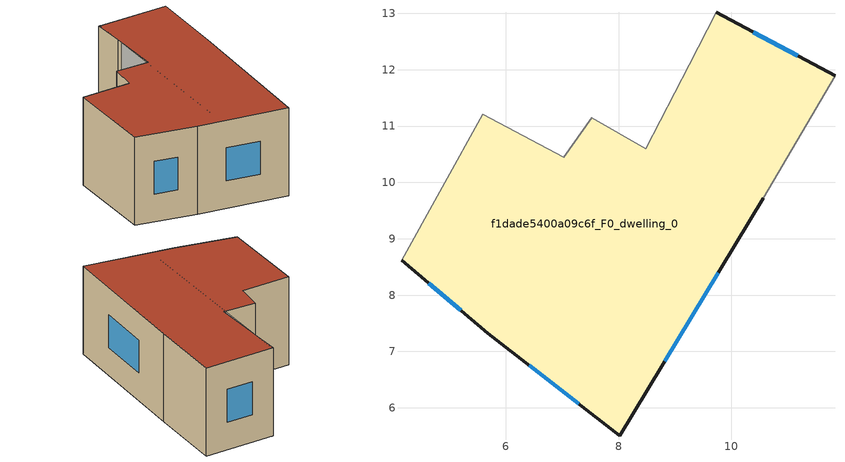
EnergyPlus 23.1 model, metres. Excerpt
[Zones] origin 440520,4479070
f1dade5400a09c6f_F0_dwelling_0
 floor ground (EU_floor_Construction): 11.84,11.89 10.57,9.71 8.02,5.51 5.68,7.32 4.15,8.62 5.59,11.21 7.03,10.44 7.52,11.15 8.48,10.6 9.25,12.09 9.73,13.02 z0
 wall outside (EU_wall_Construction): 4.15,8.62 5.68,7.32 8.02,5.51 10.57,9.71 / 11.84,11.89 9.73,13.02 z0:3
 wall adiabatic (EU_wall_Construction): 9.73,13.02 9.25,12.09 8.48,10.6 7.52,11.15 7.03,10.44 5.59,11.21 4.15,8.62 / 10.57,9.71 11.84,11.89 z0:3
 window (EU_Window_Construction): 4.63,8.21 5.2,7.73 / 11.18,12.24 10.39,12.66 / 8.82,6.82 9.77,8.4 / 6.41,6.75 7.29,6.07 z0.94:2.06
 roof outside (EU_roof_Construction): 8.02,5.51 10.57,9.71 11.84,11.89 9.73,13.02 9.25,12.09 8.48,10.6 7.52,11.15 7.03,10.44 5.59,11.21 4.15,8.62 5.68,7.32 z3
shading: 9.77,13 6.53,7.27 z0:3
[Building]
EU S2 Campaign: North Axis=0; Terrain=City; Solar Distribution=FullExterior
[Site:Location]
Madrid: Latitude=40.5; Longitude=-3.5; Time Zone=1; Elevation=609
[SizingPeriod:WeatherFileDays]
AnnualSizingPeriod: Begin Month=1; Begin Day of Month=1; End Month=12; End Day of Month=31; Day of Week for Start Day=Monday; Use Weather File Daylight Saving Period=No; Use Weather File Rain and Snow Indicators=No
[MATERIAL]
EU_InternalMass_Material: Roughness=MediumRough; Thickness=0.1; Conductivity=1; Density=1800; Specific Heat=900; Thermal Absorptance=0.9; Solar Absorptance=0.7; Visible Absorptance=0.7
[MATERIAL:NOMASS] Roughness=MediumRough; Thermal Absorptance=0.9; Solar Absorptance=0.7; Visible Absorptance=0.7
Name | Thermal Resistance
EU_wall_NoMass | 0.461255
EU_roof_NoMass | 0.289352
EU_floor_NoMass | 0.631313
[WINDOWMATERIAL:SIMPLEGLAZINGSYSTEM]
EU_Window_SimpleGlazing: UFactor=3.792; Solar Heat Gain Coefficient=0.85; Visible Transmittance=0.85
[CONSTRUCTION]
EU_wall_Construction: EU_wall_NoMass
EU_roof_Construction: EU_roof_NoMass
EU_floor_Construction: EU_floor_NoMass
EU_InternalMass_Construction: EU_InternalMass_Material
EU_Window_Construction: EU_Window_SimpleGlazing
[ZONE]
f1dade5400a09c6f_F0_dwelling_0: Type=1; Multiplier=1; Ceiling Height=autocalculate; Volume=78.861; Floor Area=autocalculate; Part of Total Floor Area=Yes
[INTERNALMASS]
f1dade5400a09c6f_F0_dwelling_0_EU_InternalMass: Construction=EU_InternalMass_Construction; Zone or ZoneList=f1dade5400a09c6f_F0_dwelling_0; Surface Area=26.2872
[OTHEREQUIPMENT]
EU_Step8_InternalGain_f1dade5400a09c6f_F0_dwelling_0_f000: Fuel Type=Electricity; Zone or ZoneList or Space or SpaceList=f1dade5400a09c6f_F0_dwelling_0; Schedule=EU_Step8_GainSchedule_f1dade5400a09c6f_F0_dwelling_0_f000; Design Level Calculation Method=Watts/Area; Power per Zone Floor Area=1; Fraction Latent=0; Fraction Radiant=0; Fraction Lost=0; Carbon Dioxide Generation Rate=0; EndUse Subcategory=EU_Step8_InternalGains
[ZONEVENTILATION:DESIGNFLOWRATE]
EU_ConstantAir_f1dade5400a09c6f_F0_dwelling_0: Zone or ZoneList or Space or SpaceList=f1dade5400a09c6f_F0_dwelling_0; Schedule=EU_AlwaysOn; Design Flow Rate Calculation Method=AirChanges/Hour; Air Changes per Hour=0.64; Ventilation Type=Natural; Fan Pressure Rise=0; Fan Total Efficiency=1; Constant Term Coefficient=1; Temperature Term Coefficient=0; Velocity Term Coefficient=0; Velocity Squared Term Coefficient=0; Minimum Indoor Temperature=-100; Maximum Indoor Temperature=100; Delta Temperature=-100; Minimum Outdoor Temperature=-100; Maximum Outdoor Temperature=100; Maximum Wind Speed=40
[HVACTEMPLATE:THERMOSTAT]
EU_HeatOnly_f1dade5400a09c6f_F0_dwelling_0: Constant Heating Setpoint=20; Constant Cooling Setpoint=50
[HVACTEMPLATE:ZONE:IDEALLOADSAIRSYSTEM]
f1dade5400a09c6f_F0_dwelling_0: Template Thermostat=EU_HeatOnly_f1dade5400a09c6f_F0_dwelling_0; System Availability Schedule=EU_AlwaysOn; Maximum Heating Supply Air Temperature=50; Minimum Cooling Supply Air Temperature=13; Maximum Heating Supply Air Humidity Ratio=0.0156; Minimum Cooling Supply Air Humidity Ratio=0.0077; Heating Limit=NoLimit; Cooling Limit=NoLimit; Heating Availability Schedule=EU_AlwaysOn; Cooling Availability Schedule=EU_CoolingOff; Dehumidification Control Type=ConstantSensibleHeatRatio; Cooling Sensible Heat Ratio=0.7; Dehumidification Setpoint=60; Humidification Control Type=None; Humidification Setpoint=30; Outdoor Air Method=None; Outdoor Air Flow Rate per Person=0.00944; Outdoor Air Flow Rate per Zone Floor Area=0; Outdoor Air Flow Rate per Zone=0; Demand Controlled Ventilation Type=None; Outdoor Air Economizer Type=NoEconomizer; Heat Recovery Type=None; Sensible Heat Recovery Effectiveness=0.7; Latent Heat Recovery Effectiveness=0.65
[SIZING:ZONE]
f1dade5400a09c6f_F0_dwelling_0: Zone Cooling Design Supply Air Temperature Input Method=SupplyAirTemperature; Zone Cooling Design Supply Air Temperature=13; Zone Heating Design Supply Air Temperature Input Method=SupplyAirTemperature; Zone Heating Design Supply Air Temperature=50; Zone Cooling Design Supply Air Humidity Ratio=0.008; Zone Heating Design Supply Air Humidity Ratio=0.008; Cooling Design Air Flow Method=DesignDay; Cooling Design Air Flow Rate=0; Cooling Minimum Air Flow per Zone Floor Area=0.000762; Cooling Minimum Air Flow=0; Cooling Minimum Air Flow Fraction=0.2; Heating Design Air Flow Method=DesignDay; Heating Design Air Flow Rate=0; Heating Maximum Air Flow per Zone Floor Area=0.002032; Heating Maximum Air Flow=0.141576; Heating Maximum Air Flow Fraction=0.3; Account for Dedicated Outdoor Air System=No; Dedicated Outdoor Air System Control Strategy=NeutralSupplyAir; Dedicated Outdoor Air Low Setpoint Temperature for Design=autosize; Dedicated Outdoor Air High Setpoint Temperature for Design=autosize; Zone Load Sizing Method=Sensible Load Only No Latent Load; Zone Latent Cooling Design Supply Air Humidity Ratio Input Method=HumidityRatioDifference; Zone Cooling Design Supply Air Humidity Ratio Difference=0.005; Zone Latent Heating Design Supply Air Humidity Ratio Input Method=HumidityRatioDifference; Zone Humidification Design Supply Air Humidity Ratio Difference=0.005
[SCHEDULE:CONSTANT]
Name | Hourly Value
EU_AlwaysOn | 1
EU_CoolingOff | 0
[SCHEDULE:FILE]
EU_Step8_GainSchedule_f1dade5400a09c6f_F0_dwelling_0_f000: File=../../schedules/f1dade5400a09c6f/f1dade5400a09c6f_F0_dwelling_0_f000_gain.csv; Column Number=1; Rows to Skip at Top=0; Number of Hours of Data=8760; Column Separator=Comma; Interpolate to Timestep=No; Minutes per Item=60; Adjust Schedule for Daylight Savings=Yes
